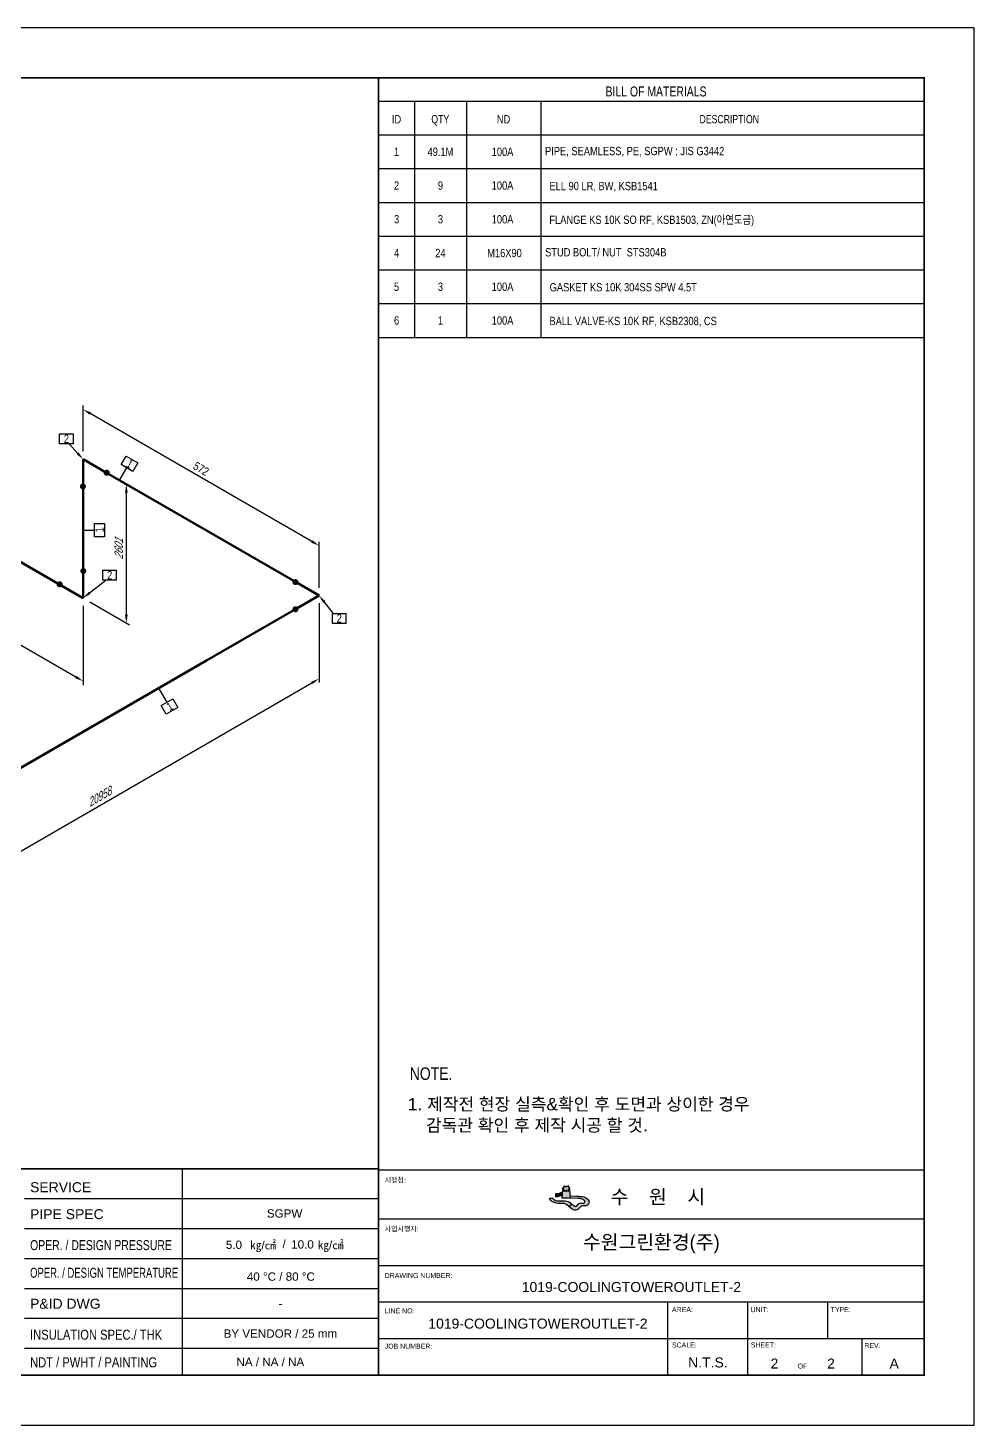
# Model space of a CAD drawing. Header units: millimetres. Extents: x 0 to 594, y 0 to 420.
# Drawn here: x 309.6 to 594, y 0 to 420 of the extents above; entities that cross this region are included whole.
import ezdxf
from ezdxf import colors
from ezdxf.entities.mleader import LeaderData, LeaderLine
from ezdxf.enums import TextEntityAlignment as Align
from ezdxf.math import Vec2, Vec3

# ---------------------------------------------------------------- set-up
doc = ezdxf.new("R2010")
doc.units = ezdxf.units.MM
doc.header["$LTSCALE"] = 0.25
for name, color, linetype in [('7', 5, 'Continuous'), ('용접', 1, 'Continuous'), ('주석', 7, 'Continuous'), ('지시선', 1, 'Continuous'), ('치수', 1, 'Continuous'), ('테이블', 7, 'Continuous')]:
    doc.layers.add(name, color=color, linetype=linetype)
doc.layers.add('파이프', color=3, linetype='Continuous', lineweight=70)
doc.styles.add('AdskIsoAnnotation', font='arial.ttf', dxfattribs={"width": 0.8, "height": 1})
doc.styles.add('AdskIsoMetric', font='arial.ttf', dxfattribs={"width": 0.8, "height": 2.5})
doc.styles.add('AdskIsoMetric-30', font='arial.ttf', dxfattribs={"width": 0.8, "height": 2.5})
doc.styles.add('AdskIsoMetric30', font='arial.ttf', dxfattribs={"width": 0.8, "oblique": 30, "height": 2.5})
doc.styles.add('MtXpl_', font='')
doc.styles.add('RomanS', font='arial.ttf')
doc.styles.get("Standard").update_dxf_attribs({"font": 'arial.ttf'})
doc.styles.add('굴림', font='')
doc.styles.get('MtXpl_').set_extended_font_data('Gulim')
doc.styles.get('굴림').set_extended_font_data('Gulim')
doc.dimstyles.new('AdskIsoMetric', dxfattribs={"dimtxt": 2.5, "dimasz": 2.5, "dimexe": 1, "dimexo": 2, "dimgap": 0.8, "dimtad": 1, "dimdec": 0, "dimrnd": 1, "dimzin": 0, "dimdsep": 46, "dimtxsty": 'AdskIsoMetric', "dimcen": 0, "dimclrt": 7, "dimadec": 0, "dimazin": 0, "dimtfac": 1, "dimtdec": 0, "dimtmove": 1, "dimatfit": 3, "dimfxl": 0, "dimfrac": 2, "dimtolj": 1, "dimtzin": 0, "dimarcsym": 0})

# ---------------------------------------------------------------- blocks, each defined once
blk = doc.blocks.new('*D39')
at = {"layer": 'Defpoints', "color": 0}
for p in [(199.8702802841906, 321.5397660537012), (199.8702802842677, 296.5397660537011), (326.1867468487096, 248.610920079524)]:
    blk.add_point(p, dxfattribs=at)
at = {"layer": '치수', "color": 0, "lineweight": -2}
for p, q in [((199.8702802841977, 319.2303649769381), (199.8702802842713, 295.3850655153195)), ((324.0216833393263, 224.8609200795248), (202.0353437937283, 295.2897660537002)), ((326.1867468487168, 246.3015190027609), (326.1867468487904, 222.4562195411423))]:
    blk.add_line(p, q, dxfattribs=at)
at = {"layer": '치수', "color": 0}
for points in [[(202.2436771270618, 295.6506099719437), (201.8270104603948, 294.9289221354568), (199.8702802842677, 296.5397660537011)], [(324.2300166726598, 225.2217639977682), (323.8133500059927, 224.5000761612814), (326.1867468487868, 223.6109200795239)]]:
    blk.add_solid(points, dxfattribs=at)
at = {"layer": '치수', "color": 7, "insert": (263.2484840190113, 262.5662249020118), "char_height": 2.5, "attachment_point": 5, "rotation": 329.99999999997624, "style": 'AdskIsoMetric-30'}
blk.add_mtext('\\A1;20428', dxfattribs=at)
blk = doc.blocks.new('*D40')
at = {"layer": 'Defpoints', "color": 0}
for p in [(326.1867468487445, 290.3237526081369), (326.1867468487097, 248.6109200795241), (339.1771279055015, 241.1109200795032)]:
    blk.add_point(p, dxfattribs=at)
at = {"layer": '치수', "color": 0, "lineweight": -2}
for p, q in [((339.1771279055015, 280.3237526081361), (339.1771279055015, 243.6109200795032)), ((328.1867468487097, 247.4562195411439), (340.1771279055015, 240.5335698103131))]:
    blk.add_line(p, q, dxfattribs=at)
at = {"layer": '치수', "color": 0}
for points in [[(338.7604612388349, 280.3237526081361), (339.5937945721682, 280.3237526081361), (339.1771279055015, 282.8237526081361)], [(338.7604612388349, 243.6109200795032), (339.5937945721682, 243.6109200795032), (339.1771279055015, 241.1109200795032)]]:
    blk.add_solid(points, dxfattribs=at)
at = {"layer": '치수', "color": 7, "insert": (336.9108283922449, 263.2757849778516), "char_height": 2.5, "attachment_point": 5, "rotation": 90, "style": 'AdskIsoMetric30'}
blk.add_mtext('\\A1;2601', dxfattribs=at)
blk = doc.blocks.new('*D41')
at = {"layer": 'Defpoints', "color": 0}
for p in [(326.1867468487455, 305.3237526081367), (326.1867468487443, 290.3237526081368), (397.1167855046457, 249.3722756965038)]:
    blk.add_point(p, dxfattribs=at)
at = {"layer": '치수', "color": 0, "lineweight": -2}
for p, q in [((326.1867468487445, 292.6331536848955), (326.1867468487457, 306.478453146516)), ((394.9517219951861, 265.6222756965042), (328.3518103582064, 304.0737526081363)), ((397.1167855046458, 251.6816767732625), (397.116785504647, 265.5269762348831))]:
    blk.add_line(p, q, dxfattribs=at)
at = {"layer": '치수', "color": 0}
for points in [[(328.5601436915398, 304.4345965263798), (328.143477024873, 303.7129086898927), (326.1867468487455, 305.3237526081367)], [(395.1600553285194, 265.9831196147477), (394.7433886618526, 265.2614317782607), (397.1167855046469, 264.3722756965037)]]:
    blk.add_solid(points, dxfattribs=at)
at = {"layer": '치수', "color": 7, "insert": (361.651766176695, 287.4649114204062), "char_height": 2.5, "attachment_point": 5, "rotation": 329.99999999998926, "style": 'AdskIsoMetric-30'}
blk.add_mtext('\\A1;572', dxfattribs=at)
blk = doc.blocks.new('*D42')
at = {"layer": 'Defpoints', "color": 0}
for p in [(397.1167855046457, 249.3722756965038), (397.1167855045929, 224.372275696503), (264.7672468831886, 172.9602339462917)]:
    blk.add_point(p, dxfattribs=at)
at = {"layer": '치수', "color": 0, "lineweight": -2}
for p, q in [((397.1167855046408, 247.0628746197426), (397.1167855045906, 223.2175751581224)), ((266.932310392597, 149.2102339462937), (394.9517219951318, 223.1222756965032)), ((264.7672468831837, 170.6508328695304), (264.7672468831335, 146.8055334079132))]:
    blk.add_line(p, q, dxfattribs=at)
at = {"layer": '치수', "color": 0}
for points in [[(394.7433886617985, 223.4831196147467), (395.1600553284651, 222.7614317782596), (397.1167855045929, 224.372275696503)], [(266.7239770592637, 149.5710778645372), (267.1406437259303, 148.8493900280501), (264.7672468831358, 147.9602339462938)]]:
    blk.add_solid(points, dxfattribs=at)
at = {"layer": '치수', "color": 7, "insert": (330.9420161939171, 188.7841366567922), "char_height": 2.5, "attachment_point": 5, "rotation": 29.99999999999615, "style": 'AdskIsoMetric30'}
blk.add_mtext('\\A1;20958', dxfattribs=at)
blk = doc.blocks.new('엘보우-4-Iso2DSkew90')
at = {"color": 0, "linetype": 'ByBlock', "lineweight": -2, "extrusion": (0, 0.816496580927726, 0.5773502691896257)}
for p, q in [((-7.0710678118333e-05, 4.082482904801345e-05), (-7.071067811865481, 4.082482904638628)), ((-7.071067811990304e-05, 4.082482904891998e-05), (-7.071067811990304e-05, 4.082482904891998e-05)), ((-7.071067811865476, -4.08248290463863), (-7.071067811990305e-05, -4.0824829047107e-05))]:
    blk.add_line(p, q, dxfattribs=at)
blk = doc.blocks.new('엘보우-6-Iso2DSkew90')
at = {"color": 0, "linetype": 'ByBlock', "lineweight": -2, "extrusion": (-0.7071067811864189, -0.4082482904634918, 0.5773502691900458)}
for p, q in [((-1.634356847990751e-15, -8.164965660757244e-05), (-6.428635401789506e-12, -8.164965809278005)), ((-1.608688361557156e-15, -8.164965660940025e-05), (-1.608688361557156e-15, -8.164965660940025e-05)), ((7.071067811866762, -4.082482904637889), (7.071067683322513e-05, -4.082482830422832e-05))]:
    blk.add_line(p, q, dxfattribs=at)
blk = doc.blocks.new('엘보우-2-Iso2DSkew180')
at = {"color": 0, "linetype": 'ByBlock', "lineweight": -2, "extrusion": (0.7071067811865476, 0.4082482904634175, -0.5773502691899408)}
for p, q in [((6.430855847838757e-12, 8.164965809278005), (6.43101294873355e-17, 8.164966106661298e-05)), ((-7.071068069406964e-05, 4.08248305315344e-05), (-7.071067811865477, 4.08248290464309)), ((-7.071068069563973e-05, 4.082483053242598e-05), (-7.071068069563973e-05, 4.082483053242598e-05))]:
    blk.add_line(p, q, dxfattribs=at)
blk = doc.blocks.new('Buttweld')
at = {"lineweight": -2}
blk.add_hatch(color=0, dxfattribs=at).paths.add_polyline_path([(0.04399514976077742, -0.002606086945810659), (0.04330731180660574, 0.005255936846196026), (0.04126469755226539, 0.01287907702365859), (0.03792937079826185, 0.02003170832977988), (0.03340267376025871, 0.0264965016817295), (0.02782214783713649, 0.03207702760485173), (0.02135735448518687, 0.03660372464285486), (0.01420472317906558, 0.03993905139685841), (0.006581583001603011, 0.04198166565119876), (-0.001280440790403681, 0.04266950360537045), (-0.009142464582410366, 0.04198166565119876), (-0.01676560475987293, 0.03993905139685841), (-0.02391823606599422, 0.03660372464285487), (-0.03038302941794385, 0.03207702760485173), (-0.03596355534106607, 0.02649650168172951), (-0.04049025237906921, 0.02003170832977988), (-0.04382557913307276, 0.0128790770236586), (-0.0458681933874131, 0.005255936846196026), (-0.04655603134158478, -0.002606086945810653), (-0.0458681933874131, -0.01046811073781733), (-0.04382557913307276, -0.01809125091527991), (-0.04049025237906921, -0.02524388222140119), (-0.03596355534106607, -0.03170867557335082), (-0.03038302941794385, -0.03728920149647304), (-0.02391823606599425, -0.04181589853447618), (-0.01676560475987292, -0.04515122528847974), (-0.009142464582410366, -0.04719383954282007), (-0.001280440790403688, -0.04788167749699176), (0.006581583001602991, -0.04719383954282008), (0.01420472317906554, -0.04515122528847974), (0.02135735448518687, -0.04181589853447618), (0.02782214783713648, -0.03728920149647305), (0.0334026737602587, -0.03170867557335083), (0.03792937079826184, -0.02524388222140123), (0.04126469755226539, -0.0180912509152799), (0.04330731180660574, -0.01046811073781735)], is_closed=False, flags=0)
blk = doc.blocks.new('AnnoRect')
at = {"color": 0, "linetype": 'ByBlock', "lineweight": -2}
blk.add_wipeout([(-0.8095147142857141, -0.5999939999999999), (-0.8095147142857141, 0.5999939999999997), (0.8095147142857136, 0.5999939999999997), (0.8095147142857136, -0.5999939999999997)], dxfattribs=at)
blk.add_lwpolyline([(-0.8095147142857141, -0.5999939999999999), (-0.8095147142857141, 0.5999940000000001), (0.8095147142857141, 0.5999940000000004), (0.8095147142857141, -0.5999939999999997)], close=True, dxfattribs=at)
at = {"color": 0, "linetype": 'ByBlock', "lineweight": -2, "style": 'AdskIsoAnnotation', "width": 0.8}
blk.add_attdef('XX', text='', height=1, dxfattribs=at).set_placement((0, 0), align=Align.MIDDLE_CENTER)
blk = doc.blocks.new('수원시마크')
for color, points in [(1, [(3.747602781309446, 6.075734498427596, 0.1431856252146295), (2.76113485671668, 5.784483410016599, -0.1418472999317552), (1.87049327188081, 5.569657850968413), (1.394460757411756, 5.554313213082588), (1.394460757411756, 4.725700309811184), (1.962628687330162, 4.725700309811184, 0.144473723737709), (2.638287769075432, 4.863802450831472), (2.853270172447628, 4.986559953965935, -0.2777307845971981), (3.421438002647613, 5.186040817978603), (3.678404258722045, 5.218299020908916)]), (3, [(4.542417926670036, 3.298644814501784), (1.778357956149868, 3.298644814501784, -0.165929731648998), (0.457751564569624, 4.142602355659013), (-0.618051699987737, 4.142602355659013, 0.1742948571949881), (0.2120573892871256, 3.099163950489126, 0.1267924164297114), (2.285102342247706, 2.454687273344562), (3.759267593379458, 2.408653245387702, -0.2092588413380908), (4.987738669228753, 2.055725545319243), (5.76123320026638, 1.428198129401467), (6.793956227395304, 2.238342286955292), (6.446548084264627, 2.516065996336944, 0.1652203665621062)])]:
    blk.add_hatch(color=color).paths.add_polyline_path(points)
h = blk.add_hatch(color=5)
h.paths.add_polyline_path([(6.26847844160492, 4.127257717773188), (6.038140102418361, 6.981368708391988), (5.700310511686515, 6.981368708391988), (5.700310511686516, 7.247424003421104), (6.13027541814931, 7.288262323353898), (6.130275418149309, 7.503087882402087), (5.638886967865891, 7.809981554513692), (5.638886967865891, 8.208943282539028), (5.500684044128681, 8.208943282539028), (5.50068404412868, 8.009462418526358), (4.92941561980925, 7.98161603306426), (4.358147195489764, 8.009462418526358), (4.358147195489764, 8.208943282539028), (4.219944271752553, 8.208943282539028), (4.219944271752553, 7.809981554513689), (3.728555821469138, 7.503087882402087), (3.728555821469137, 7.288262323353899), (4.158520727931928, 7.247424003421103), (4.158520727931928, 6.981368708391988), (3.820691137200084, 6.981368708391988), (3.590352798013527, 4.127257717773188)])
h.paths.add_polyline_path([(4.760989554301288, 6.456162276699754), (4.760989554301288, 6.735853759272765), (5.097841685317184, 6.735853759272766), (5.097841685317184, 6.456162276699752)], flags=16)
h.paths.add_polyline_path([(5.413161621880096, 6.456162276699755), (5.413161621880096, 6.735853759272764), (5.750013752895993, 6.735853759272766), (5.750013752895992, 6.456162276699752)], flags=16)
h.paths.add_polyline_path([(4.445669617738378, 6.456162276699752), (4.108817486722481, 6.456162276699754), (4.108817486722481, 6.735853759272765), (4.445669617738377, 6.735853759272766)], flags=16)
h.paths.add_polyline_path([(8.826710756328287, 4.05053429974529, -0.174290934401109), (10.74619684973724, 3.51347037354997, -0.5969600741650524), (10.82297622965382, 2.700202222463786, -0.2560404535643149), (10.22409662754352, 2.531410691372463, 0.02456638504482761), (9.625216925714808, 2.638823442321705, 0.2789885035212918), (8.964913779783883, 2.347274522395326), (8.366034077955192, 1.687453150215244, -0.2988534765170867), (7.444680820927407, 1.718142483136575), (6.793956227395304, 2.238342286955292), (5.761233200266381, 1.428198129401467), (6.538683399995541, 0.7974615239514837, 0.06328585537405938), (7.275766025561488, 0.3678104058550844, 0.2475298733726306), (8.73457544059734, 0.4905679089895465), (9.456302230067301, 1.196423309126491, -0.1934706421273657), (10.4083672590054, 1.656763760144197), (11.45256770339283, 1.687453150215243, 0.3883185668771463), (12.37392096042062, 3.05312992253226, 0.2599070561898171), (10.63870559819194, 4.57225347375538, 0.04063035294333597), (8.396745849865422, 4.863802450831473), (6.205328726126363, 4.909742724994744), (6.26847844160492, 4.127257717773187), (6.323700996623373, 4.127257717773188)])
at = {"color": 1}
blk.add_line((5.761233200266381, 1.428198129401467), (6.793956227395303, 2.238342286955291), dxfattribs=at)
at = {"color": 5}
for points in [[(6.200853809263725, 4.909836535938038), (8.396745849865496, 4.863802450831472, -0.04063035294333475), (10.63870559819195, 4.572253473755378, -0.2599070561898161), (12.37392096042062, 3.053129922532263, -0.3883185668771474), (11.45256770339283, 1.687453150215243), (10.40836725900539, 1.656763760144197, 0.1934706421273652), (9.456302230067298, 1.196423309126489), (8.734575440597341, 0.4905679089895485, -0.2475298733726306), (7.27576602556149, 0.3678104058550846, -0.06328585537405647), (6.538683399995573, 0.7974615239514584), (4.987738669228772, 2.055725545319227, 0.2092588413380946), (3.75926759337946, 2.408653245387702), (2.285102342247646, 2.454687273344564, -0.1267924164297079), (0.2120573892871249, 3.099163950489125, -0.1742948571949882), (-0.6180516999877368, 4.142602355659013, -2.927129769631651)], [(-0.6180516999877371, 4.142602355659013), (0.4577515645696236, 4.142602355659013, 0.1659297316489979), (1.778357956149866, 3.298644814501784), (4.542417926670038, 3.298644814501784, -0.165220366562106), (6.446548084264626, 2.516065996336944), (7.444680820927404, 1.718142483136576, 0.2988534765170878), (8.366034077955192, 1.687453150215243), (8.96491377978388, 2.347274522395322, -0.2789885035212946), (9.62521692571481, 2.638823442321705, -0.02456638504482761), (10.22409662754352, 2.531410691372462, 0.2560404535643153), (10.82297622965382, 2.700202222463788, 0.5969600741650491), (10.74619684973724, 3.51347037354997, 0.174290934401109), (8.82671075632829, 4.05053429974529), (6.323700996623376, 4.127257717773188), (3.590352798013527, 4.127257717773188)]]:
    blk.add_lwpolyline(points, format="xyb", dxfattribs=at)
at = {"color": 1}
blk.add_lwpolyline([(3.747602781309449, 6.075734498427596, 0.1431856252146295), (2.761134856716682, 5.784483410016601, -0.1418472999317552), (1.870493271880812, 5.569657850968413), (1.394460757411756, 5.554313213082589), (1.394460757411756, 4.725700309811184), (1.96262868733016, 4.725700309811184, 0.1444737237377096), (2.638287769075433, 4.863802450831472), (2.853270172447628, 4.986559953965935, -0.2777307845971977), (3.421438002647613, 5.186040817978603), (3.678404258722042, 5.218299020908916)], format="xyb", dxfattribs=at)
at = {"color": 5}
for points in [[(3.590352798013527, 4.127257717773188), (3.820691137200084, 6.981368708391988), (4.158520727931928, 6.981368708391988), (4.158520727931928, 7.247424003421104), (3.728555821469137, 7.288262323353898), (3.728555821469137, 7.503087882402086), (4.219944271752553, 7.809981554513691), (4.219944271752553, 8.208943282539028), (4.358147195489764, 8.208943282539028), (4.358147195489764, 8.009462418526358), (4.929415619809236, 7.981616033064261)], [(6.26847844160492, 4.127257717773188), (6.038140102418362, 6.981368708391988), (5.700310511686515, 6.981368708391988), (5.700310511686515, 7.247424003421104), (6.130275418149309, 7.288262323353898), (6.130275418149309, 7.503087882402086), (5.638886967865891, 7.809981554513691), (5.638886967865891, 8.208943282539028), (5.500684044128681, 8.208943282539028), (5.500684044128681, 8.009462418526358), (4.929415619809236, 7.981616033064261)]]:
    blk.add_lwpolyline(points, dxfattribs=at)
for points in [[(4.108817486722481, 6.456162276699753), (4.445669617738377, 6.456162276699753), (4.445669617738377, 6.735853759272765), (4.108817486722481, 6.735853759272765)], [(4.760989554301288, 6.456162276699753), (5.097841685317184, 6.456162276699753), (5.097841685317184, 6.735853759272765), (4.760989554301288, 6.735853759272765)], [(5.750013752895992, 6.456162276699753), (5.413161621880096, 6.456162276699753), (5.413161621880096, 6.735853759272765), (5.750013752895992, 6.735853759272765)]]:
    blk.add_lwpolyline(points, close=True, dxfattribs=at)
blk = doc.blocks.new('T')
at = {"layer": '지시선', "xscale": 48, "yscale": 48, "zscale": 48}
blk.add_blockref('수원시마크', (-288.4823395128806, -200.3953144444558), dxfattribs=at)

msp = doc.modelspace()

# ---------------------------------------------------------------- linework, layer by layer
at = {"linetype": 'ByBlock', "lineweight": -2}
for p, q in [((356.0000001042354, 76.99999932018395), (356.0000001042354, 14.99999932018392)), ((501.9205542171781, 14.99999932018393), (501.9205542171781, 36.99999932018393)), ((526.0000001042354, 14.99999932018393), (526.0000001042354, 36.99999932018393)), ((550.0794459912927, 25.99999932018393), (550.0794459912927, 36.99999932018395)), ((560.3833333356813, 14.99999932018393), (560.3833333356813, 25.99999932018393))]:
    msp.add_line(p, q, dxfattribs=at)
for p, q in [((415.0000001042354, 76.68986513537885), (579, 76.68986513537885)), ((415.0000001042354, 67.99999932018392), (308.5762502482962, 67.99999932018392)), ((415.0000001042354, 58.99999932018395), (308.5762502482962, 58.99999932018395)), ((415.0000001042354, 61.99999932018393), (579, 61.99999932018393)), ((415.0000001042354, 49.99999932018395), (308.5762502482962, 49.99999932018395)), ((415.0000001042354, 47.99999932018393), (579, 47.99999932018393)), ((415.0000001042354, 40.99999932018395), (308.5762502482962, 40.99999932018395)), ((415.0000001042354, 36.99999932018393), (579, 36.99999932018393)), ((415.0000001042354, 31.99999932018395), (308.5762502482962, 31.99999932018395)), ((415.0000001042354, 25.99999932018393), (579, 25.99999932018393)), ((415.0000001042354, 22.99999932018395), (308.5762502482962, 22.99999932018395))]:
    msp.add_line(p, q)
at = {"linetype": 'ByBlock', "lineweight": -2, "const_width": 0.5}
for points in [[(415.0000001042354, 15.0000007446065), (415.0000001042354, 405.0000000000001)], [(415.0000001042354, 76.99999932018392), (154.0000001042354, 76.99999932018395), (154.0000001042354, 14.99999932018393)]]:
    msp.add_lwpolyline(points, dxfattribs=at)
at = {"layer": '테이블'}
for p, q in [((415.0000001042354, 405.0000000000001), (415.0000001042354, 316.8393322561)), ((415.0000001042354, 405.0000000000001), (579, 405.0000000000001)), ((415.0000001042354, 405.0000000000001), (579.0000000000001, 405.0000000000001)), ((415.0000001042354, 405.0000000000001), (415.0000001042354, 326.9821893989573)), ((579, 405.0000000000001), (579, 316.8393322561)), ((579.0000000000001, 405.0000000000001), (579.0000000000001, 326.9821893989573)), ((415.0000001042354, 397.9821893989575), (579.0000000000001, 397.9821893989575)), ((425.8200393876298, 397.9821893989575), (425.8200393876298, 386.8778572453289)), ((441.3885304845984, 397.9821893989575), (441.3885304845985, 386.8778572453289)), ((463.7589141302604, 397.9821893989575), (463.7589141302603, 386.8778572453289)), ((415.0000001042354, 387.8393322561003), (579.0000000000001, 387.8393322561003)), ((415.0000001042354, 387.8393322561003), (579.0000000000001, 387.8393322561003)), ((425.8200393876299, 387.8393322561003), (425.8200393876299, 377.6964751132431)), ((441.3885304845986, 387.8393322561003), (441.3885304845986, 377.6964751132431)), ((463.7589141302605, 387.8393322561003), (463.7589141302605, 377.6964751132431)), ((463.7589141302605, 387.8393322561003), (463.7589141302605, 377.6964751132431)), ((415.0000001042354, 377.6964751132431), (579.0000000000001, 377.6964751132431)), ((415.0000001042354, 377.6964751132431), (579.0000000000001, 377.6964751132431)), ((425.8200393876299, 377.6964751132431), (425.8200393876299, 367.553617970386)), ((441.3885304845986, 377.6964751132431), (441.3885304845986, 367.553617970386)), ((463.7589141302605, 377.6964751132431), (463.7589141302605, 367.553617970386)), ((463.7589141302605, 377.6964751132431), (463.7589141302605, 367.553617970386)), ((415.0000001042354, 367.553617970386), (579.0000000000001, 367.553617970386)), ((415.0000001042354, 367.553617970386), (579.0000000000001, 367.553617970386)), ((425.8200393876299, 367.553617970386), (425.8200393876299, 357.4107608275289)), ((441.3885304845986, 367.553617970386), (441.3885304845986, 357.4107608275289)), ((463.7589141302605, 367.553617970386), (463.7589141302605, 357.4107608275289)), ((463.7589141302605, 367.553617970386), (463.7589141302605, 357.4107608275289)), ((415.0000001042354, 357.4107608275289), (579.0000000000001, 357.4107608275289)), ((415.0000001042354, 357.4107608275289), (579.0000000000001, 357.4107608275289)), ((425.8200393876299, 357.4107608275289), (425.8200393876299, 337.1250465418145)), ((441.3885304845986, 357.4107608275289), (441.3885304845986, 337.1250465418145)), ((463.7589141302605, 357.4107608275289), (463.7589141302605, 337.1250465418145)), ((463.7589141302605, 357.4107608275289), (463.7589141302605, 337.1250465418145)), ((415.0000001042354, 347.2679036846717), (579.0000000000001, 347.2679036846717)), ((415.0000001042354, 337.1250465418145), (579.0000000000001, 337.1250465418145)), ((415.0000001042354, 337.1250465418145), (579.0000000000001, 337.1250465418145)), ((425.8200393876299, 337.1250465418145), (425.8200393876299, 326.9821893989573)), ((441.3885304845986, 337.1250465418145), (441.3885304845986, 326.9821893989573)), ((463.7589141302605, 337.1250465418145), (463.7589141302605, 326.9821893989573)), ((463.7589141302605, 337.1250465418145), (463.7589141302605, 326.9821893989573)), ((415.0000001042354, 326.9821893989573), (579.0000000000001, 326.9821893989573))]:
    msp.add_line(p, q, dxfattribs=at)
at = {"layer": '파이프'}
for points in [[(390.0457176927845, 253.4547586011468), (333.2578146606098, 286.2412697034961)], [(326.186746848734, 282.1587867988601), (326.1867468487158, 256.7758858888046)], [(319.1156790368473, 252.693402984165), (288.1773892666147, 270.5556329112915)], [(363.2431647780573, 229.8153316515818), (390.0457176927845, 245.2897927918657)], [(330.5420352491379, 210.9353257152579), (363.2431647780573, 229.8153316515818)], [(297.4683764119432, 191.8402398825219), (330.5420352491379, 210.9353257152579)]]:
    msp.add_lwpolyline(points, dxfattribs=at)

# ---------------------------------------------------------------- block references
at = {"layer": '7', "xscale": 0.01912379949126055, "yscale": 0.01912379949126055, "zscale": 0.01912379949126055}
msp.add_blockref('T', (472.4221545075397, 68.20710837111537), dxfattribs=at)
at = {"layer": '용접', "xscale": 20, "yscale": 20, "zscale": 20}
for p, rotation in [((333.2578146606098, 286.2412697034968), 180), ((326.1867468487353, 282.1587867988588), 270), ((326.186746848716, 256.7758858888064), 90), ((319.1156790368518, 252.6934029841641), 180)]:
    msp.add_blockref('Buttweld', p, dxfattribs=dict(at, rotation=rotation))
for p in [(390.0457176927866, 253.4547586011447), (390.045717692788, 245.2897927918667)]:
    msp.add_blockref('Buttweld', p, dxfattribs=at)
at = {"layer": '파이프'}
for name, p in [('엘보우-6-Iso2DSkew90', (326.1867468487443, 290.3237526081368)), ('엘보우-2-Iso2DSkew180', (326.1867468487096, 248.610920079524)), ('엘보우-4-Iso2DSkew90', (397.1167855046457, 249.3722756965038))]:
    msp.add_blockref(name, p, dxfattribs=at)

# ---------------------------------------------------------------- texts
at = {"color": 7, "linetype": 'ByBlock', "lineweight": -2, "style": 'RomanS'}
for s, height, p in [('SERVICE', 3, (310.25, 70.00596988026615)), ('시행청:', 1.5, (416.8366638883272, 72.88569846225488)), ('PIPE SPEC', 3, (310.25, 61.89763654810696)), ('사업시행자:', 1.5, (416.8366638883272, 58.19583264705997)), ('DRAWING NUMBER:', 1.5, (416.8366638883272, 44.19583264705996)), ('P&ID DWG ', 3, (310.25, 34.9726358070228)), ('LINE NO:', 1.5, (416.8366638883272, 33.5791659827415)), ('AREA:', 1.5, (503.1902667046918, 33.94377273660463)), ('UNIT:', 1.5, (526.8116350215987, 33.94377273660463)), ('TYPE:', 1.5, (550.891080908656, 33.94377273660463)), ('JOB NUMBER:', 1.5, (416.8366638883272, 22.96249931842249)), ('SCALE:', 1.5, (503.1902667046918, 23.32710607228618)), ('SHEET:', 1.5, (526.8904304056578, 23.32710607228618)), ('REV.', 1.5, (560.9975056318253, 23.16004759143142)), ('OF', 1.5, (541.0000009681089, 16.99999878366232))]:
    msp.add_text(s, height=height, dxfattribs=at).set_placement(p)
at = {"style": '굴림'}
msp.add_text('수    원    시', height=4.255986720916585, dxfattribs=at).set_placement((484.7571682950011, 66.4682977541454))
at = {"color": 7, "style": 'AdskIsoMetric'}
for s, p in [('SGPW', (381.4234345538368, 62.3606149088935)), ('5.0', (369.102969358107, 52.94620507644127)), ('㎏/㎠', (376.3781605261622, 52.80685904115931)), ('/', (386.1261453439849, 53.20215901599259)), ('10.0', (388.7324738372956, 53.0638370749101)), ('㎏/㎠', (396.6964572205923, 52.86567690242588)), ('40 %%DC / 80 %%DC', (375.398952828258, 43.38329100944462)), ('NA / NA / NA', (372.2839247098316, 17.72982665002851))]:
    msp.add_text(s, height=2.5, dxfattribs=at).set_placement(p)
at = {"color": 7, "linetype": 'ByBlock', "lineweight": -2, "style": 'RomanS'}
for s, width, p in [('OPER. / DESIGN PRESSURE', 0.75, (310.25, 52.58930247134127)), ('OPER. / DESIGN TEMPERATURE', 0.68, (310.25, 44.28096913918203)), ('INSULATION SPEC./ THK', 0.8, (310.25, 25.66430247486355)), ('NDT / PWHT / PAINTING', 0.8, (310.25, 17.35596914270437))]:
    msp.add_text(s, height=3, dxfattribs=dict(at, width=width)).set_placement(p)
at = {"style": '굴림'}
msp.add_text('수원그린환경(주)', height=4.255986720916585, dxfattribs=at).set_placement((497.0000000521177, 54.99999932018394), align=Align.MIDDLE_CENTER)
at = {"color": 7, "style": 'AdskIsoMetric'}
for s, p in [('-', (385.5000001042354, 36.50000000000003)), ('BY VENDOR / 25 mm', (385.5000001042354, 27.49999932018395))]:
    msp.add_text(s, height=2.5, dxfattribs=at).set_placement(p, align=Align.MIDDLE_CENTER)
at = {"color": 7, "linetype": 'ByBlock', "lineweight": -2}
msp.add_text('N.T.S.', height=3, dxfattribs=at).set_placement((514.0000001042354, 17.32015128970876), align=Align.CENTER)
at = {"color": 7}
for tag, p in [('1019-COOLINGTOWEROUTLET-2', (491.0000009681089, 39.99999878366232)), ('1019-COOLINGTOWEROUTLET-2', (462.9057944079067, 28.99999878366232)), ('2', (534.0000009681089, 16.99999878366232)), ('2', (551.0000009681089, 16.99999878366232)), ('A', (570.0000009681089, 16.99999878366232))]:
    msp.add_attdef(tag, text='', height=3, dxfattribs=at).set_placement(p, align=Align.CENTER)
at = {"layer": '주석', "style": 'AdskIsoAnnotation', "width": 0.8}
msp.add_text('NOTE.', height=3.749999999999999, dxfattribs=at).set_placement((424.373429238339, 103.7722640815154))
at = {"layer": '주석', "style": 'AdskIsoAnnotation'}
for s, p in [('1. 제작전 현장 실측&확인 후 도면과 상이한 경우 ', (423.7796194008888, 94.60828722861999)), ('   감독관 확인 후 제작 시공 할 것.', (424.902753386991, 88.26814359418728))]:
    msp.add_text(s, height=3.749999999999999, dxfattribs=at).set_placement(p)
at = {"layer": '테이블', "width": 0.8}
for s, height, style, p in [('BILL OF MATERIALS', 3, 'MtXpl_', (483.2301721010275, 399.4027061418766)), ('QTY', 2.5, 'MtXpl_', (430.8626071731316, 391.3255590786875)), ('DESCRIPTION', 2.5, 'MtXpl_', (511.4760869793059, 391.3288879734944)), ('100A', 2.5, 'AdskIsoMetric', (449.0119422803717, 381.5179036846718)), ('PIPE, SEAMLESS, PE, SGPW : JIS G3442', 2.5, 'AdskIsoMetric', (465.043361606386, 381.7438586642079)), ('100A', 2.5, 'AdskIsoMetric', (449.0119422803717, 371.3750465418146)), ('ELL 90 LR, BW, KSB1541', 2.5, 'AdskIsoMetric', (466.3558582164243, 371.2302160356973)), ('100A', 2.5, 'AdskIsoMetric', (449.0119422803717, 361.2321893989574)), ('FLANGE KS 10K SO RF, KSB1503, ZN(아연도금)', 2.5, 'AdskIsoMetric', (466.3476726775428, 361.0873588928403)), ('M16X90', 2.5, 'AdskIsoMetric', (447.6535313115223, 351.0893322561002)), ('STUD BOLT/ NUT  STS304B', 2.5, 'AdskIsoMetric', (465.0542756582277, 351.3144345753362)), ('100A', 2.5, 'AdskIsoMetric', (449.0119422803717, 340.9464751132431)), ('GASKET KS 10K 304SS SPW 4.5T', 2.5, 'AdskIsoMetric', (466.4281638098759, 340.8016446071258)), ('100A', 2.5, 'AdskIsoMetric', (449.0119422803717, 330.8036179703859)), ('BALL VALVE-KS 10K RF, KSB2308, CS', 2.5, 'AdskIsoMetric', (466.3722292941869, 330.6579348039685))]:
    msp.add_text(s, height=height, dxfattribs=dict(at, style=style)).set_placement(p)
at = {"layer": '테이블', "char_height": 2.5, "attachment_point": 5, "style": 'AdskIsoMetric'}
for s, insert, width in [('ID', (420.4100197459326, 392.5472634728287), 7.820039283394484), ('ND', (452.5737223074293, 392.5472634728287), 19.3703836456618), ('1', (420.4100197459327, 382.7679036846718), 7.820039283394484), ('49.1M', (433.6042849361143, 382.7679036846718), 12.56849109696876), ('2', (420.4100197459327, 372.6250465418146), 7.820039283394484), ('9', (433.6042849361143, 372.6250465418146), 12.56849109696876), ('3', (420.4100197459327, 362.4821893989574), 7.820039283394484), ('3', (433.6042849361143, 362.4821893989574), 12.56849109696876), ('4', (420.4100197459327, 352.3393322561002), 7.820039283394484), ('24', (433.6042849361143, 352.3393322561002), 12.56849109696876), ('5', (420.4100197459327, 342.1964751132431), 7.820039283394484), ('3', (433.6042849361143, 342.1964751132431), 12.56849109696876), ('6', (420.4100197459327, 332.0536179703859), 7.820039283394484), ('1', (433.6042849361143, 332.0536179703859), 12.56849109696876)]:
    msp.add_mtext(s, dxfattribs=dict(at, insert=insert, width=width))

# ---------------------------------------------------------------- dimensions: what is measured, and where the dimension line sits
at = {"layer": '치수'}
for base, p1, p2, angle, text, override, picture, middle in [((199.8702802842677, 296.5397660537011), (326.1867468487096, 248.610920079524), (199.8702802841905, 321.5397660537012), 149.9999999999763, '20428', {"dimtad": 0, "dimlfac": 140.0523738387945, "dimtxsty": 'AdskIsoMetric-30', "dimse1": 0, "dimse2": 0, "dimsd1": 0, "dimsd2": 0, "dimtmove": 1}, '*D39', (263.2484840190113, 262.5662249020118)), ((326.1867468487455, 305.3237526081367), (397.1167855046457, 249.3722756965038), (326.1867468487443, 290.3237526081368), 149.9999999999892, '572', {"dimtad": 0, "dimlfac": 6.985730957088614, "dimtxsty": 'AdskIsoMetric-30', "dimse1": 0, "dimse2": 0, "dimsd1": 0, "dimsd2": 0, "dimtmove": 1}, '*D41', (361.651766176695, 287.4649114204062)), ((339.1771279055015, 241.1109200795032), (326.1867468487443, 290.3237526081368), (326.1867468487096, 248.610920079524), 269.9999999999523, '2601', {"dimtad": 0, "dimlfac": 62.36427358932247, "dimtxsty": 'AdskIsoMetric30', "dimse1": 1, "dimse2": 0, "dimsd1": 0, "dimsd2": 0, "dimtmove": 1}, '*D40', (336.9108283922449, 263.2757849778516)), ((397.1167855045929, 224.372275696503), (264.7672468831886, 172.9602339462917), (397.1167855046457, 249.3722756965038), 29.99999999999615, '20958', {"dimtad": 0, "dimlfac": 137.137716254912, "dimtxsty": 'AdskIsoMetric30', "dimse1": 0, "dimse2": 0, "dimsd1": 0, "dimsd2": 0, "dimtmove": 1}, '*D42', (330.9420161939171, 188.7841366567922))]:
    dim = msp.add_linear_dim(base=base, p1=p1, p2=p2, angle=angle, text=text, dimstyle='AdskIsoMetric', override=override, dxfattribs=at)
    dim.commit()
    dim.dimension.update_dxf_attribs({"geometry": picture, "text_midpoint": middle, "dimtype": 160})

# ---------------------------------------------------------------- leaders
at = {"layer": '주석'}
ml = msp.add_multileader_mtext('Standard', dxfattribs=at)
ml.set_content('')
ml.set_leader_properties()
ml.build(insert=Vec2(0, 0))
ml.multileader.update_dxf_attribs({"dogleg_length": 0, "arrow_head_size": 2.5})
ctx = ml.context
ctx.base_point, ctx.arrow_head_size, ctx.plane_origin = Vec3(321.9495113289612, 295.0000000000016), 2.5, Vec3(4.116177995626913, 0)
notes = []
notes.append((ctx, [(0, (1, 1, 0), (321.9495113289612, 295.0000000000016), (-1, 0), 0, [(0, [(326.1867468487456, 290.3237526081376)], 0, [])])]))
ctx.mtext, ml.multileader.dxf.content_type = None, 0
ml = msp.add_multileader_mtext('Standard', dxfattribs=at)
ml.set_content('')
ml.set_leader_properties()
ml.build(insert=Vec2(0, 0))
ml.multileader.update_dxf_attribs({"dogleg_length": 0, "arrow_head_size": 0})
ctx = ml.context
ctx.base_point, ctx.arrow_head_size, ctx.plane_origin = Vec3(339.3442885162826, 287.7136171116207), 0, Vec3(4.116177995626913, 0)
notes.append((ctx, [(0, (1, 1, 0), (339.3442885162826, 287.7136171116207), (-1, 0), 0, [(0, [(337.1220854118524, 284.0102319450438)], 0, [])])]))
ctx.mtext, ml.multileader.dxf.content_type = None, 0
ml = msp.add_multileader_mtext('Standard', dxfattribs=at)
ml.set_content('')
ml.set_leader_properties()
ml.build(insert=Vec2(0, 0))
ml.multileader.update_dxf_attribs({"dogleg_length": 0, "arrow_head_size": 0})
ctx = ml.context
ctx.base_point, ctx.arrow_head_size, ctx.plane_origin = Vec3(329.6161929956293, 269.0000000000001), 0, Vec3(4.116177995626913, 0)
notes.append((ctx, [(0, (1, 1, 0), (329.6161929956293, 269.0000000000001), (-1, 0), 0, [(0, [(326.186746848725, 269.0000000000001)], 0, [])])]))
ctx.mtext, ml.multileader.dxf.content_type = None, 0
ml = msp.add_multileader_mtext('Standard', dxfattribs=at)
ml.set_content('')
ml.set_leader_properties()
ml.build(insert=Vec2(0, 0))
ml.multileader.update_dxf_attribs({"dogleg_length": 0, "arrow_head_size": 2.5})
ctx = ml.context
ctx.base_point, ctx.arrow_head_size, ctx.plane_origin = Vec3(332.9733208527691, 254.0000000000009), 2.5, Vec3(4.116177995626913, 0)
notes.append((ctx, [(0, (1, 1, 0), (332.9733208527691, 254.0000000000009), (-1, 0), 0, [(0, [(326.1867468487096, 248.6109200795255)], 0, [])])]))
ctx.mtext, ml.multileader.dxf.content_type = None, 0
ml = msp.add_multileader_mtext('Standard', dxfattribs=at)
ml.set_content('')
ml.set_leader_properties()
ml.build(insert=Vec2(0, 0))
ml.multileader.update_dxf_attribs({"dogleg_length": 0, "arrow_head_size": 2.5})
ctx = ml.context
ctx.base_point, ctx.arrow_head_size, ctx.plane_origin = Vec3(401.4019179956259, 243.9999700000006), 2.5, Vec3(4.116177995626913, 0)
notes.append((ctx, [(0, (1, 1, 0), (401.4019179956259, 243.9999700000006), (-1, 0), 0, [(0, [(397.1167855046457, 249.3722756965053)], 0, [])])]))
ctx.mtext, ml.multileader.dxf.content_type = None, 0
ml = msp.add_multileader_mtext('Standard', dxfattribs=at)
ml.set_content('')
ml.set_leader_properties()
ml.build(insert=Vec2(0, 0))
ml.multileader.update_dxf_attribs({"dogleg_length": 0, "arrow_head_size": 0})
ctx = ml.context
ctx.base_point, ctx.arrow_head_size, ctx.plane_origin = Vec3(351.346281611879, 217.2875336026548), 0, Vec3(4.116177995626913, 0)
notes.append((ctx, [(0, (1, 1, 0), (351.346281611879, 217.2875336026548), (-1, 0), 0, [(0, [(348.8307741147067, 221.4943340224322)], 0, [])])]))
ctx.mtext, ml.multileader.dxf.content_type = None, 0
for ctx, leaders in notes:
    for number, flags, end, landing, length, lines in leaders:
        leader = LeaderData()
        leader.index, (leader.has_last_leader_line, leader.has_dogleg_vector, leader.attachment_direction) = number, flags
        leader.last_leader_point, leader.dogleg_vector, leader.dogleg_length = Vec3(end), Vec3(landing), length
        for number, points, colour, breaks in lines:
            line = LeaderLine()
            line.index, line.vertices, line.color, line.breaks = number, Vec3.list(points), colors.encode_raw_color(colour), breaks
            leader.lines.append(line)
        ctx.leaders.append(leader)

# ---------------------------------------------------------------- next in the draw order: block references
ref = msp.add_blockref('AnnoRect', (321.1399647813415, 296.4999850000026), dxfattribs=dict(at, xscale=2.5, yscale=2.5, zscale=2.5))
ref.add_attrib('XX_001', '2', (320.3957628713824, 295.2448690382018), dxfattribs={"layer": '0', "color": 0, "linetype": 'ByBlock', "lineweight": -2, "height": 2.5, "style": 'AdskIsoAnnotation', "width": 0.8})
ref = msp.add_blockref('AnnoRect', (340.1161779956271, 289.0000000000005), dxfattribs=dict(at, xscale=2.5, yscale=2.5, zscale=2.5, rotation=329.9999999999893))
ref.add_attrib('XX_001', '1', (338.9061499955374, 288.2493269147596), dxfattribs={"layer": '0', "color": 0, "linetype": 'ByBlock', "lineweight": -2, "height": 2.5, "rotation": 329.9999999999893, "style": 'AdskIsoAnnotation', "width": 0.8})
ref = msp.add_blockref('AnnoRect', (331.1161779956294, 268.9999999999979), dxfattribs=dict(at, xscale=2.500000000000001, yscale=2.500000000000001, zscale=2.500000000000001, rotation=89.99999999995231))
ref.add_attrib('XX_001', '1', (332.3712939574297, 268.3274215552492), dxfattribs={"layer": '0', "color": 0, "linetype": 'ByBlock', "lineweight": -2, "height": 2.500000000000001, "rotation": 89.9999999999523, "style": 'AdskIsoAnnotation', "width": 0.8})
ref = msp.add_blockref('AnnoRect', (334.1399647813411, 255.4999850000004), dxfattribs=dict(at, xscale=2.5, yscale=2.5, zscale=2.5))
ref.add_attrib('XX_001', '2', (333.395762871382, 254.2448690381995), dxfattribs={"layer": '0', "color": 0, "linetype": 'ByBlock', "lineweight": -2, "height": 2.5, "style": 'AdskIsoAnnotation', "width": 0.8})
ref = msp.add_blockref('AnnoRect', (403.1399647813399, 242.4999850000011), dxfattribs=dict(at, xscale=2.5, yscale=2.5, zscale=2.5))
ref.add_attrib('XX_001', '2', (402.3957628713808, 241.2448690382003), dxfattribs={"layer": '0', "color": 0, "linetype": 'ByBlock', "lineweight": -2, "height": 2.5, "style": 'AdskIsoAnnotation', "width": 0.8})
ref = msp.add_blockref('AnnoRect', (352.1161779956291, 216), dxfattribs=dict(at, xscale=2.5, yscale=2.5, zscale=2.5, rotation=29.99999999999613))
ref.add_attrib('XX_001', '1', (352.1612659573402, 214.5767484700114), dxfattribs={"layer": '0', "color": 0, "linetype": 'ByBlock', "lineweight": -2, "height": 2.5, "rotation": 29.99999999999613, "style": 'AdskIsoAnnotation', "width": 0.8})

# ---------------------------------------------------------------- next in the draw order: linework, layer by layer
msp.add_lwpolyline([(0, 0), (594, 0), (594, 420), (0, 420)], close=True)
at = {"const_width": 0.5}
msp.add_lwpolyline([(15, 15), (579, 15), (579, 405.0000000000001), (15, 405)], close=True, dxfattribs=at)

doc.saveas('drawing.dxf')
